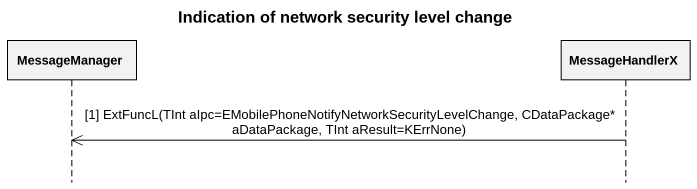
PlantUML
@startuml
title Indication of network security level change
hide footbox
participant MessageManager
participant MessageHandlerX

MessageHandlerX ->> MessageManager : [1] ExtFuncL(TInt aIpc=EMobilePhoneNotifyNetworkSecurityLevelChange, CDataPackage* aDataPackage, TInt aResult=KErrNone)
@enduml
